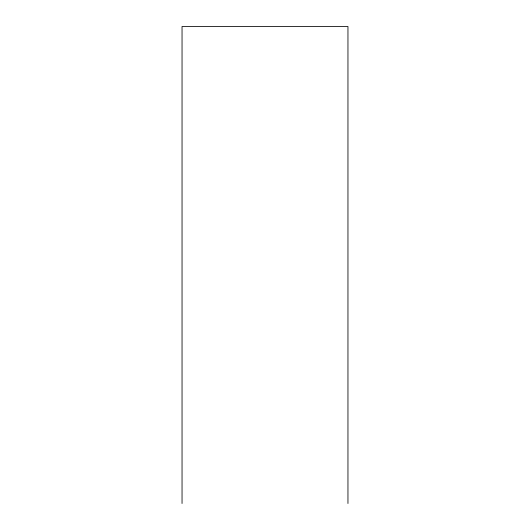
<?xml version="1.0" encoding="UTF-8"?>
<svg xmlns="http://www.w3.org/2000/svg" width="530" height="530" viewBox="0 0 530 530"><rect width="100%" height="100%" fill="white"/><g stroke="black" fill="none" stroke-linecap="round" stroke-linejoin="round"><path stroke-width="0.79" d="M347.958 503.5L347.958 26.5L182.042 26.5L182.042 503.5"/></g></svg>
